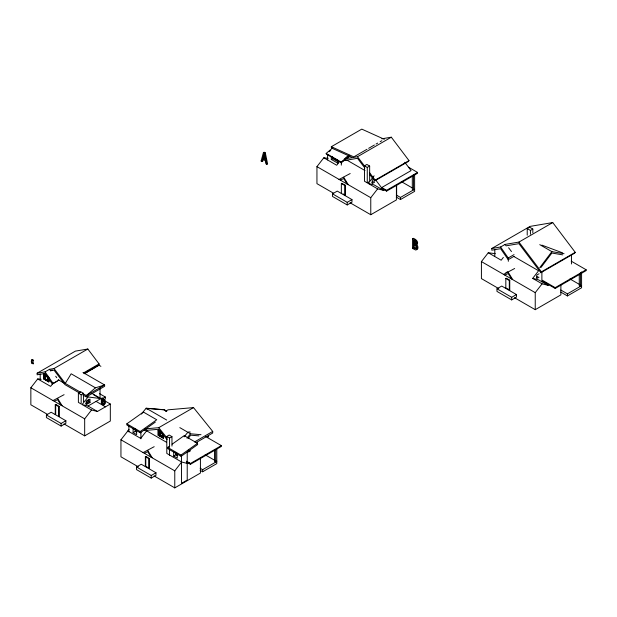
<?xml version="1.0" encoding="UTF-8"?>
<svg xmlns="http://www.w3.org/2000/svg" width="617" height="617" viewBox="0 0 617 617"><rect width="100%" height="100%" fill="white"/><g stroke="black" fill="none" stroke-linecap="round" stroke-linejoin="round"><path stroke-width="0.93" d="M262.904 158.214L263.953 154.258L265.002 159.425L262.904 158.214L263.675 157.775L264.307 155.399M262.04 161.515L262.657 159.171L263.428 158.723L262.811 161.076L262.04 161.515L261.13 160.991L263.413 152.638L264.192 152.191L265.302 152.839L267.585 163.829L266.814 164.276L265.865 163.729L265.248 160.667L262.657 159.171M208.662 435.34L207.937 437.114L208.114 436.659L206.279 436.504M80.619 392.296L65.271 383.435L71.163 373.794L95.458 387.815L104.635 384.969L104.635 386.319L86.28 396.924L82.94 394.996M369.483 174.171L374.619 180.974L375.175 180.118L408.986 160.597L391.309 137.198L381.854 138.802M408.986 160.597L408.431 161.453L374.619 180.974M491.78 248.497L500.611 247.001L505.068 244.425L506.048 245.844L518.936 243.661L540.862 272.706L541.418 271.85L575.229 252.33L552.747 222.56L530.049 226.4L491.78 248.497L491.78 250.178L500.611 248.682L508.223 259.672L514.046 256.31M575.229 252.33L574.674 253.186L540.862 272.706M539.798 267.639L551.883 251.636L564.061 253.703M540.924 267.539L551.883 253.024L562.689 254.852M47.409 414.346L30.85 404.783L30.85 387.761L37.706 378.931L41.146 379.378M53.324 382.902L50.625 386.389L37.706 378.931M82.115 404.567L88.023 396.955L100.91 398.597L88.023 406.04L82.115 404.567L91.524 410.004L97.432 411.47L110.32 404.035L110.32 421.049L84.676 435.857L63.975 423.902M84.676 435.857L84.676 418.843L91.524 410.004M333.504 193.214L316.945 183.65L316.945 166.629L323.802 157.79L328.097 158.361M138.339 466.838L120.947 456.804L120.947 439.782L128.984 429.478M338.88 162.464L336.72 165.256L323.802 157.79M385.139 189.411L383.527 190.337L377.619 188.871L368.21 183.434L374.118 175.814M350.07 202.769L370.771 214.724L370.771 197.702L377.619 188.871M154.073 475.923L174.773 487.877L174.773 470.856L181.622 462.017L187.529 463.49L189.141 462.557M498.806 288.64L481.414 278.606L481.414 261.585L488.271 252.746L495.15 253.656L494.456 253.255M503.349 257.42L501.189 260.212L488.271 252.746M549.608 284.368L547.996 285.293L542.088 283.82L532.679 278.39L538.587 270.77L513.73 256.417M514.539 297.726L535.24 309.68L535.24 292.659L542.088 283.82M141.416 414.061L146.152 408.192L164.307 409.742L166.775 411.161M186.99 438.147L190.499 433.797L201.011 434.692M188.185 438.502L190.676 435.178L198.936 435.88M184.105 436.859L187.537 432.656L188.81 431.923L190.329 432.054M84.444 373.725L99.082 365.272L99.082 363.914L87.83 349.014L75.413 351.119L37.143 373.208L37.143 374.797L45.033 373.462L52.329 384.029L58.846 379.995M416.891 247.949L415.92 248.289L414.246 247.409L413.475 247.849L413.475 244.278L414.246 243.831L414.246 247.409M349.345 156.016L341.34 162.795L326.347 154.142L326.177 153.409L332.725 147.856M329.262 151.674L330.712 150.44M345.613 157.944L347.047 156.733M341.34 162.795L341.178 162.063L349.176 155.283M95.458 387.815L86.28 395.566L86.28 396.924M140.314 432.787L126.963 425.082L126.832 423.833L143.391 412.063L156.733 419.768L140.175 431.538L140.314 432.787L155.361 422.09M172.143 444.178L184.182 435.617L197.525 443.314L197.656 444.564L181.105 456.341L167.762 448.636L167.623 447.387L169.127 446.315M181.105 456.341L180.966 455.091L197.525 443.314M33.526 363.035C30.873 364.786 31.182 357.544 33.225 361.115C31.459 356.325 29.84 364.871 33.526 363.644C33.673 362.734 31.506 363.089 31.876 361.4C31.359 359.858 33.071 359.349 33.495 360.922C32.092 356.464 29.932 363.806 33.526 363.644M263.413 152.638L264.531 153.278L265.302 152.839M261.13 160.991L261.901 160.543M351.328 156.973L331.422 147.98L331.314 146.723L361.793 129.123L384.298 139.288M331.298 156.564L331.298 159.433L332.617 158.669L338.378 161.993M354.636 156.41L366.999 149.275M368.642 148.327L374.411 144.995M376.062 144.039L377.704 143.09M380.18 141.663L381.83 140.715M344.263 158.962L357.498 156.718L391.309 137.198M338.964 179.516L350.194 173.539M368.858 181.922L367.262 182.848L364.477 181.236L364.477 165.826L366.876 164.446L369.652 166.05L369.652 180.503M364.477 165.826L367.262 167.431L369.652 166.05M341.355 183.511L341.795 183.257L345.281 185.27L345.281 195.18L344.841 195.435L344.841 185.524L341.355 183.511L341.355 193.422M344.841 185.524L345.281 185.27M332.501 193.846L337.252 191.1L351.968 199.592L351.968 202.199L347.217 204.944L332.501 196.453L332.501 193.846L347.217 202.337L351.968 199.592M373.786 179.262L372.236 180.149L372.236 183.596L374.558 182.254M371.889 182.501L373.439 181.606M37.143 373.208L45.072 371.866L49.522 369.298L54.018 368.534L87.83 349.014M48.92 377.681L48.782 381.892L43.869 379.054L43.869 374.103L48.103 376.385M49.522 369.298L50.571 370.802L52.19 369.868M44.941 375.784L47.941 377.349L47.794 380.427L44.941 378.776L44.941 375.784L47.941 377.349M43.869 379.054L48.92 381.807M44.941 378.776L47.941 380.342M381.507 189.512L381.507 187.676L411.069 170.608L404.814 162.286M381.838 187.553L386.597 190.306L417.555 172.436L417.555 173.254L386.597 191.131L381.838 188.378M52.329 384.029L57.281 381.167M83.627 372.838L99.082 363.914M84.028 373.532L96.345 366.421M85.593 372.73L94.663 367.493M96.314 366.537L97.956 365.588M396.315 195.049L400.472 197.44L414.616 189.272M370.771 214.724L396.415 199.916L396.415 185.732M396.315 197.147L400.472 199.546L414.616 191.378L414.616 174.65L413.467 175.313L413.467 189.943L412.31 189.272L412.31 176.477M52.869 400.649L64.091 394.679M55.26 404.644L55.7 404.39L59.186 406.402L59.186 416.313L58.746 416.568L58.746 406.657L55.26 404.644L55.26 414.555L55.7 414.3L55.7 404.39M78.382 393.152L81.166 394.764L81.166 403.981L78.382 402.377L78.382 393.152L80.781 391.772L83.557 393.376L83.557 401.675M58.746 406.657L59.186 406.402M81.166 394.764L83.557 393.376M46.406 414.979L51.157 412.233L65.872 420.732L65.872 423.339L61.122 426.077L46.406 417.586L46.406 414.979L61.122 423.47L65.872 420.732M85.794 403.634L88.887 401.852L90.005 402.492L90.005 399.052L86.141 401.289L86.141 404.729L90.005 402.492M101.35 398.497C105.245 398.798 106.093 407.729 101.35 403.95L101.35 398.497L102.114 398.05C104.72 398.489 107.265 403.927 103.957 404.482M101.959 398.914L105.291 396.993L105.291 399.091L103.625 400.055M101.921 403.649C105.145 406.009 104.497 399.669 101.921 399.446L101.921 403.649L102.684 403.209L104.566 403.634M412.572 238.756L413.344 238.309C415.573 239.111 418.989 241.764 417.077 244.347L415.904 244.98L417.092 247.216L416.76 249.654L415.65 250.024L412.572 248.427L412.572 238.756C414.801 239.558 418.218 242.211 416.305 244.795L415.904 244.926M413.475 243.206L415.125 244.101C417.177 243.53 414.963 240.514 413.475 240.375L413.475 243.206L414.246 242.759L416.313 243.638M412.572 248.427L413.344 247.98M146.923 409.225L148.188 408.493L164.137 409.85L166.629 411.284M165.541 411.261L168.025 409.827L193.514 407.598L212.711 431.43L212.711 433.018L196.144 442.582M133.095 432.617L136.65 434.677L136.65 430.419L133.095 428.368L133.095 432.617L135.223 431.391L136.65 432.216M144.571 428.915L158.731 427.681L193.514 407.598M163.443 434.815L163.297 438.201L158.145 435.224L158.145 430.273L161.23 431.892M162.41 433.635L159.271 431.993L162.41 433.635L162.41 436.628L159.271 434.977L162.41 436.628M158.145 435.224L163.443 438.116M159.271 435.186L162.271 436.913L162.271 433.643L159.271 431.915L159.271 435.186L160.135 434.684L162.387 435.98M181.622 462.017L166.791 453.41L166.791 436.42L169.181 435.039L171.966 436.643L171.966 446.083M527.219 235.2L527.219 228.583L529.61 227.203L532.826 229.054L532.826 232.833M142.967 452.662L154.188 446.693M166.791 436.42L169.567 438.024L171.966 436.643M527.219 228.583L530.435 230.442L532.826 229.054M145.357 456.665L145.797 456.41L149.283 458.423L149.283 468.326L148.844 468.581L148.844 458.678L145.357 456.665L145.357 466.568L145.797 466.313L145.797 456.41M505.068 244.425L518.936 242.08L552.747 222.56M148.844 458.678L149.283 458.423M136.504 466.992L141.254 464.254L155.97 472.745L155.97 475.352L151.219 478.098L136.504 469.599L136.504 466.992L151.219 475.491L155.97 472.745M508.315 261.323L508.223 257.983L514.046 254.628M194.486 441.957L212.711 431.43M176.555 453.441L173.709 451.798L173.709 456.056L175.837 454.822L177.264 455.647M188.586 452.014L190.198 451.081M505.925 272.691L507.536 271.758M503.433 274.465L514.663 268.495M505.824 278.468L506.264 278.213L509.75 280.226L509.75 290.129L509.31 290.391L509.31 280.48L505.824 278.468L505.824 288.378L506.264 288.116M186.419 461.192L190.406 463.49L221.356 445.621L221.356 446.438L190.406 464.308L186.419 462.01M509.31 280.48L509.75 280.226M496.97 288.802L501.721 286.057L516.437 294.548L516.437 297.155L511.686 299.901L496.97 291.409L496.97 288.802L511.686 297.294L516.437 294.548M539.027 273.771L536.705 275.105L536.705 278.545L539.027 277.21M200.147 468.249L202.638 469.684L216.791 461.516L205.168 454.798M536.358 277.457L537.908 276.563M174.773 487.877L200.417 473.069L200.417 457.937M200.147 470.347L202.638 471.781L216.791 463.614L216.791 448.713M542.451 280.288L555.192 287.645L586.15 269.768L586.15 270.593L555.192 288.463L542.451 281.113M535.24 309.68L560.884 294.872L560.884 284.468M560.784 290.005L567.432 293.839L581.584 285.671M560.784 292.103L567.432 295.936L581.584 287.769L581.584 271.958M340.36 180.133L343.723 178.552L347.109 184.051M54.265 401.266L57.628 399.685L61.014 405.192M504.829 275.089L508.192 273.508L511.578 279.007M144.363 453.287L147.725 451.706L151.111 457.205M343.237 160.821L345.104 160.405M344.633 160.505L357.498 158.299L364.917 168.125M416.421 249.584C418.881 249.453 418.002 245.643 416.676 244.533M188.247 450.263L190.09 450.495M562.642 252.877L541.857 245.111M368.21 183.434L374.118 184.907L383.527 190.337M532.679 278.39L538.587 279.863L547.996 285.293M331.314 146.723L353.819 156.888M408.423 167.161L417.555 172.436M571.219 261.153L586.15 269.768M539.767 244.64L551.883 251.636M401.335 181.606L412.125 187.838M569.954 278.953L579.918 284.707M346.769 160.027L365.002 170.554M326.177 153.409L341.178 162.063M332.123 157.034L333.766 157.991M335.417 158.939L337.885 160.366L337.885 163.235L331.298 159.433M316.945 166.629L370.771 197.702M481.414 261.585L535.24 292.659M343.191 193.969L345.281 195.18M506.958 288.525L509.75 290.129M263.675 157.775L265.071 158.577M413.475 244.278L415.688 245.805L416.236 247.625L415.465 248.798L413.475 247.849M266.637 163.281L267.585 163.829M98.782 365.11L100.91 366.336M205.507 436.466L221.356 445.621M146.152 408.192L166.683 420.046M179.825 427.627L190.499 433.797M82.994 372.467L104.635 384.969L86.28 395.566L83.048 393.7M195.658 441.988L197.317 442.944M99.484 393.646L105.291 396.993M158.145 430.273L161.091 431.977M91.933 393.415L110.32 404.035M93.56 394.733L100.031 398.466L100.031 387.923M33.195 363.197L33.225 363.822M96.067 401.397L105.484 406.827M58.191 379.725L64.816 383.558M86.365 395.998L88.023 396.955M166.521 442.273L146.63 430.789L140.722 438.402L127.804 430.944M79.608 393.068L64.97 384.63L54.018 370.123L50.571 370.802M43.869 374.103L47.956 376.463M126.832 423.833L140.175 431.538M167.623 447.387L180.966 455.091M88.023 406.04L97.432 411.47M173.709 456.056L177.272 458.115L177.272 453.857M30.85 387.761L84.676 418.843M120.947 439.782L174.773 470.856M146.491 466.722L149.283 468.326M103.124 399.253L104.25 400.24M415.989 244.887L416.46 245.365M158.731 427.681L167.13 438.109M167.13 439.697L158.731 429.27L144.278 430.558M518.936 242.08L541.418 271.85M508.609 247.756L511.485 251.566M357.498 156.718L364.909 166.528M369.467 172.567L375.175 180.118M54.018 368.534L65.271 383.435M375.815 180.11L381.507 187.676M55.7 376.254L56.756 377.704M500.611 247.001L508.223 257.983M45.072 371.866L53.023 383.358M508.192 272.228L512.688 279.532M343.723 177.28L348.219 184.576M147.725 450.425L152.214 457.729M57.628 398.412L62.116 405.716M104.535 400.695L104.736 401.212M264.531 153.278L266.814 164.276M580.427 272.621L580.427 286.334L579.27 285.671L579.27 274.696M571.45 254.412L571.45 263.991M567.432 293.839L567.432 295.936M555.192 287.645L555.192 288.463M541.888 271.48L541.888 281.792M530.435 230.442L530.435 234.221M511.686 297.294L511.686 299.901M494.826 249.43L494.826 255.962M414.246 239.928L414.246 242.759M400.472 197.44L400.472 199.546M396.638 185.231L396.638 197.317M386.597 190.306L386.597 191.131M367.262 167.431L367.262 182.848M348.482 155.523L348.482 157.327M347.217 202.337L347.217 204.944M341.324 161.585L341.324 165.14M332.617 156.757L332.617 158.669M327.627 154.566L327.627 159.896M215.634 449.384L215.634 462.179L214.477 461.516L214.477 449.631M202.638 469.684L202.638 471.781M190.406 463.49L190.406 464.308M187.221 452.207L187.221 480.041L181.529 483.327L181.529 455.516M175.837 452.269L175.837 454.822M169.567 438.024L169.567 447.464M169.567 449.353L169.498 455.284M163.297 434.9L163.297 438.201M160.135 432.232L160.135 434.684M159.417 431.908L159.417 434.9M158.284 430.196L158.284 435.147M151.219 475.491L151.219 478.098M146.607 429.702L146.607 431.568M140.915 432.085L140.915 438.795M135.223 428.838L135.223 431.391M128.884 426.1L128.884 431.854M102.684 399.847L102.684 403.209M102.114 398.05L102.114 403.503M88.887 399.268L88.887 401.852M87.244 400.094L87.244 402.97M61.122 423.47L61.122 426.077M48.782 377.766L48.782 381.892M47.794 377.434L47.794 380.427M45.087 375.699L45.087 378.691M44.015 374.018L44.015 378.969M40.19 374.002L40.19 379.64"/></g></svg>
